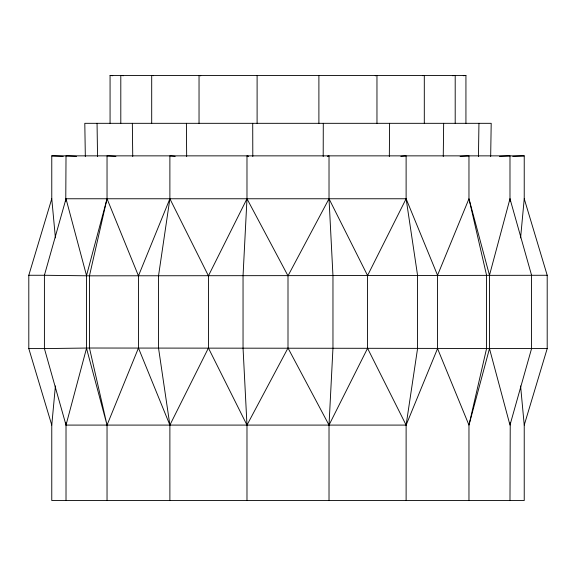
<?xml version="1.0" encoding="UTF-8"?>
<svg xmlns="http://www.w3.org/2000/svg" width="576" height="576" viewBox="0 0 576 576"><rect width="100%" height="100%" fill="white"/><g stroke="black" fill="none" stroke-linecap="round" stroke-linejoin="round"><path stroke-width="0.86" d="M323.194 156.514L323.287 123.322M389.34 156.514L389.599 123.322M443.261 156.514L443.657 123.322M478.454 156.514L478.944 123.322M490.673 156.514L491.198 123.322L84.802 123.322L85.327 156.514M65.765 201.427L66.017 155.858L76.529 156.377M520.589 385.942L524.232 425.088L524.232 500.53L51.768 500.53L51.768 425.088L55.411 385.942M520.589 237.902L524.232 198.763L524.232 155.858L51.768 155.858L51.768 198.763L55.411 237.902M510.235 422.417L509.983 500.53M406.116 500.53L406.116 425.088L417.557 348.581L417.557 275.27L406.116 198.763L406.116 155.858L400.817 156.348M66.017 500.53L66.017 425.088L86.522 348.3L86.522 275.551L107.035 198.763L107.035 155.858L115.906 156.391M510.235 201.427L509.983 198.763L531.569 275.27L531.569 348.581L509.983 425.088L489.478 348.581L489.478 275.27L509.983 198.763L509.983 155.858L499.471 156.377M489.478 348.581L468.965 425.088L468.965 500.53M437.544 348.581L406.116 425.088L66.017 425.088L44.41 348.581L44.41 275.27L66.017 198.763L406.116 198.763L437.544 275.27L437.544 348.581L468.965 425.088L486.562 348.581L486.562 275.27L468.965 198.763L468.965 155.858L460.094 156.391M51.768 425.088L28.8 348.581L28.8 275.27L51.768 198.763M524.232 425.088L547.2 348.581L547.2 275.27L524.232 198.763M169.884 500.53L169.884 425.088L138.456 348.019L138.456 275.832L169.884 198.763L169.884 155.858L175.183 156.348M138.456 348.019L107.035 425.088L107.035 500.53M437.544 275.27L468.965 198.763L489.478 275.27M246.982 500.53L246.982 425.088L208.433 348.019L208.433 275.832L246.982 198.763L246.982 155.858L248.645 156.305M208.433 348.019L169.884 425.088L158.522 348.019L158.522 275.832L169.884 198.763L208.433 275.832M406.116 425.088L367.567 348.3L367.567 275.551L406.116 198.763M547.2 348.581L367.567 348.3L329.018 425.088L329.018 500.53M547.2 275.27L367.567 275.551L329.018 198.763L332.964 275.832L332.964 348.019L329.018 425.088L288 348.019L288 275.832L329.018 198.763L329.018 155.858L327.355 156.305M288 348.019L246.982 425.088L243.043 348.019L243.043 275.832L246.982 198.763L288 275.832M375.221 75.802L376.963 75.47L376.963 123.322M422.546 75.694L424.303 75.47L424.303 123.322M452.563 75.737L455.198 75.47L455.198 123.322M44.41 348.581L89.46 348.019L367.567 348.3M463.27 75.722L465.934 75.47L465.934 123.322M512.748 156.391L524.232 155.858M367.567 275.551L89.46 275.832L44.41 275.27M110.066 123.322L110.066 75.47L465.934 75.47M28.8 275.27L44.734 275.27M28.8 348.581L44.734 348.581M51.768 155.858L63.252 156.391M110.066 75.47L112.73 75.722M123.437 75.737L120.802 75.47L120.802 123.322M153.454 75.694L151.697 75.47L151.697 123.322M200.779 75.802L199.037 75.47L199.037 123.322M138.456 275.832L107.035 198.763L89.46 275.832L89.46 348.019L107.035 425.088L86.522 348.3M66.017 198.763L86.522 275.551M65.765 422.417L66.017 425.088M97.056 123.322L97.546 156.514M132.343 123.322L132.739 156.514M186.401 123.322L186.66 156.514M252.713 123.322L252.806 156.514M318.895 75.47L318.895 123.322M257.105 75.47L257.105 123.322"/></g></svg>
